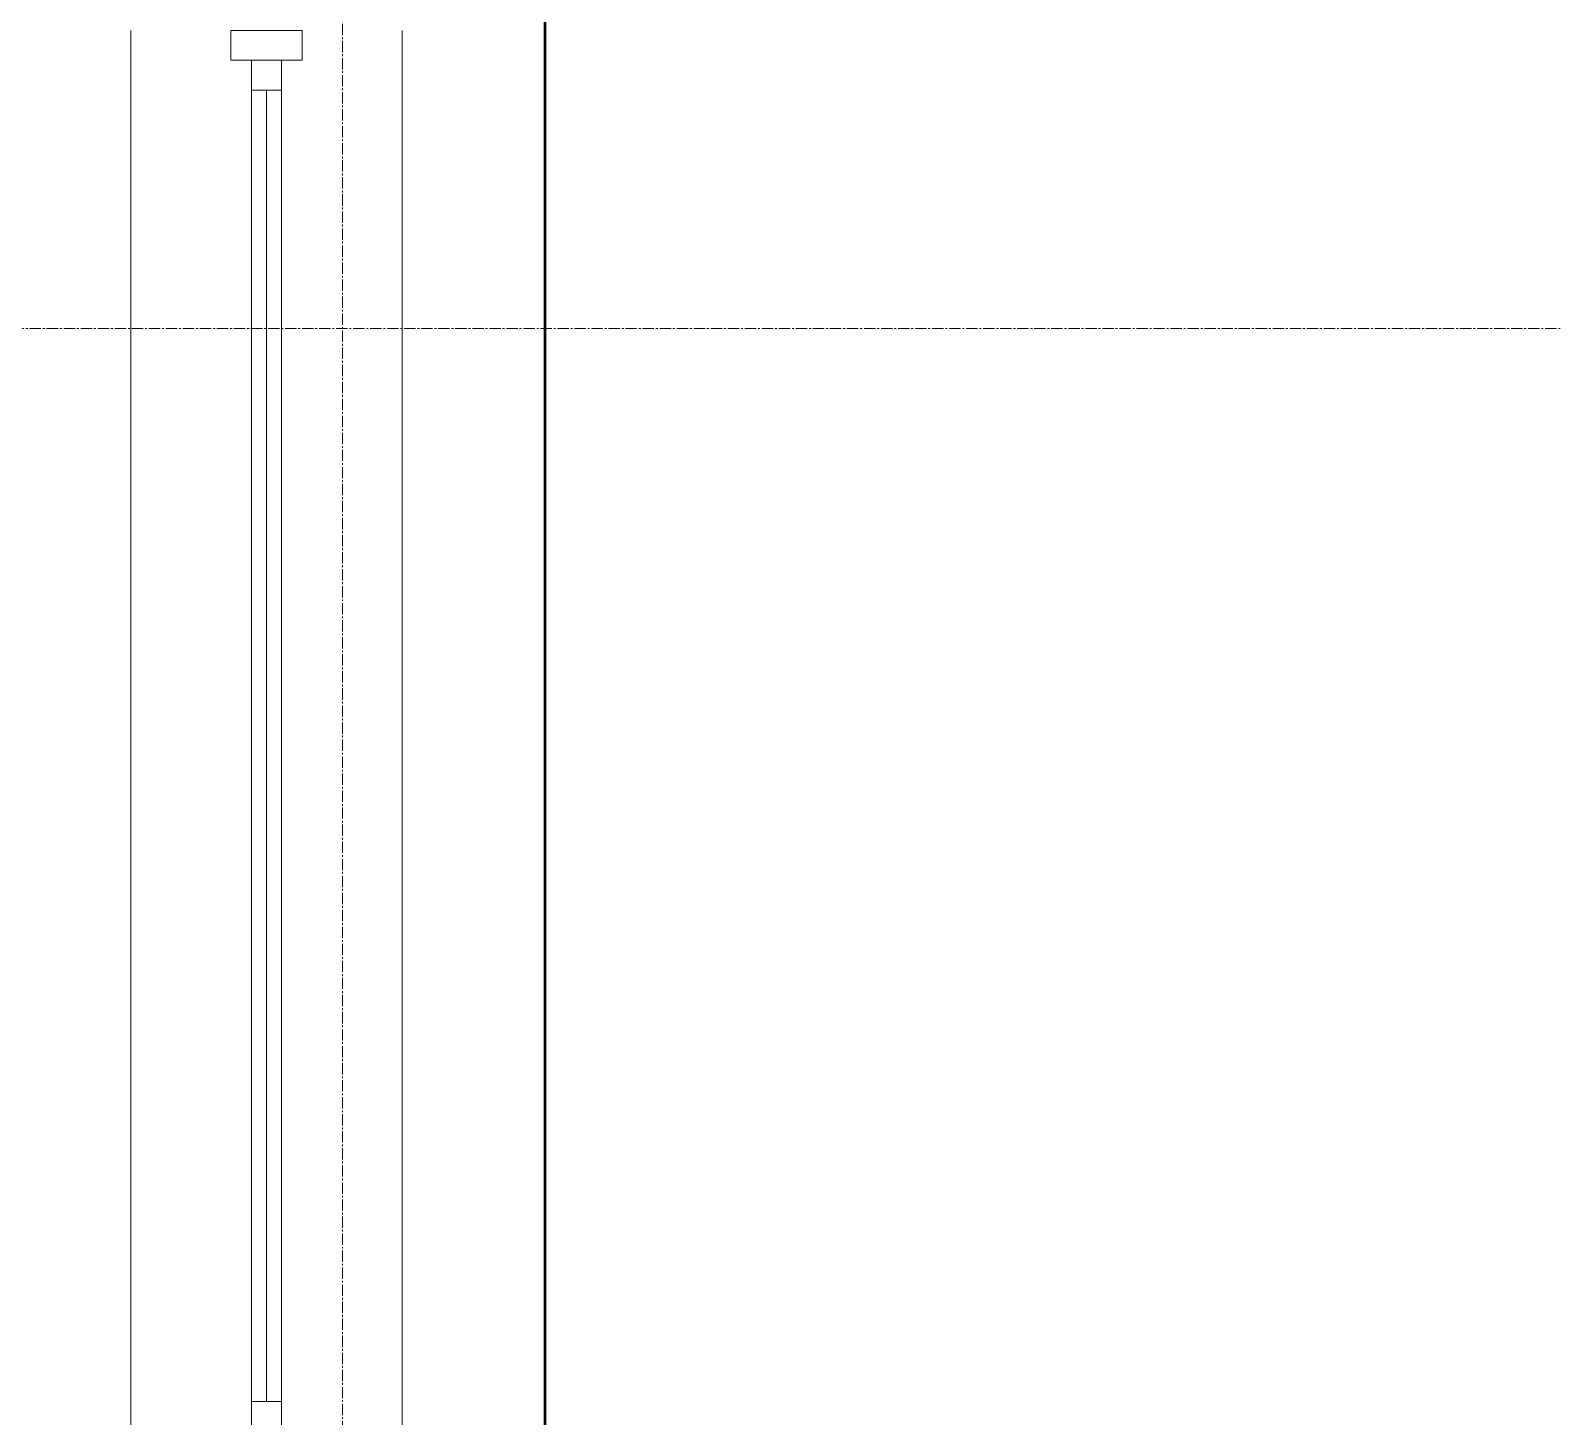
# Model space of a CAD drawing. Header units: millimetres. Extents: x -7155 to 483283, y -227682 to 148426.
# Drawn here: x -524 to 2032, y 23675 to 26000 of the extents above; entities that cross this region are included whole.
import ezdxf

# ---------------------------------------------------------------- set-up
doc = ezdxf.new("R2010")
doc.units = ezdxf.units.MM
doc.linetypes.add('CENTER2', pattern=[28.575, 19.05, -3.175, 3.175, -3.175])
doc.layers.add('A-Wall_Материал_Газоблок_Контур', color=250, linetype='Continuous', lineweight=0)
doc.layers.add('АР_Окна', color=4, linetype='Continuous', lineweight=5)
doc.layers.add('АР_Оси_РД_100', color=7, linetype='Continuous', lineweight=0, true_color=0x525252)
doc.layers.add('РД_Оси_100', color=7, linetype='Continuous', lineweight=0, true_color=0x525252)

# ---------------------------------------------------------------- blocks, each defined once
blk = doc.blocks.new('СОШ_2200_АР_ОСИ_М100_28.05.24')
at = {"layer": 'АР_Оси_РД_100', "linetype": 'CENTER2'}
blk.add_line((0, -6155), (0, 139938.679), dxfattribs=at)
blk.add_lwpolyline([(29555, 25500), (-5954.958, 25500)], dxfattribs=at)

msp = doc.modelspace()

# ---------------------------------------------------------------- linework, layer by layer
at = {"color": 1, "lineweight": 50}
msp.add_lwpolyline([(12013, 13770), (8049, 13770), (8049, 23114), (8049, 23114), (340.2, 23121.1), (340.2, 26400), (8107, 26400), (8107, 38493), (11900, 38493), (11906.3, 33940.1), (11084, 33940.1), (11084, 32130), (11084, 25094), (20554, 25094), (20520, 26066), (26487, 26066), (26487, 25653), (27232, 25653), (27232, 22077), (26434, 22077), (26434, 21700), (11906, 21700), (11906, 13770)], dxfattribs=at)
at = {"layer": 'A-Wall_Материал_Газоблок_Контур', "color": 18, "linetype": 'Continuous', "lineweight": 0, "true_color": 0x000000}
for p, q in [((-355, 26000), (-355, 23600)), ((100, 23600), (100, 26000))]:
    msp.add_line(p, q, dxfattribs=at)
at = {"layer": 'АР_Окна', "color": 18, "linetype": 'Continuous', "lineweight": 5, "true_color": 0x000000}
for p, q in [((-355, 26000), (-355, 23600)), ((100, 26000), (100, 23600)), ((-152.5, 25900), (-102.5, 25900)), ((-127.5, 25900), (-127.5, 23700)), ((-152.5, 23700), (-102.5, 23700))]:
    msp.add_line(p, q, dxfattribs=at)
for points in [[(-67.5, 25950), (-67.5, 26000), (-187.5, 26000), (-187.5, 25950)], [(-152.5, 25950), (-102.5, 25950), (-102.5, 23650), (-152.5, 23650)]]:
    msp.add_lwpolyline(points, close=True, dxfattribs=at)

# ---------------------------------------------------------------- block references
at = {"layer": 'РД_Оси_100'}
msp.add_blockref('СОШ_2200_АР_ОСИ_М100_28.05.24', (0, 0), dxfattribs=at)

doc.saveas('drawing.dxf')
